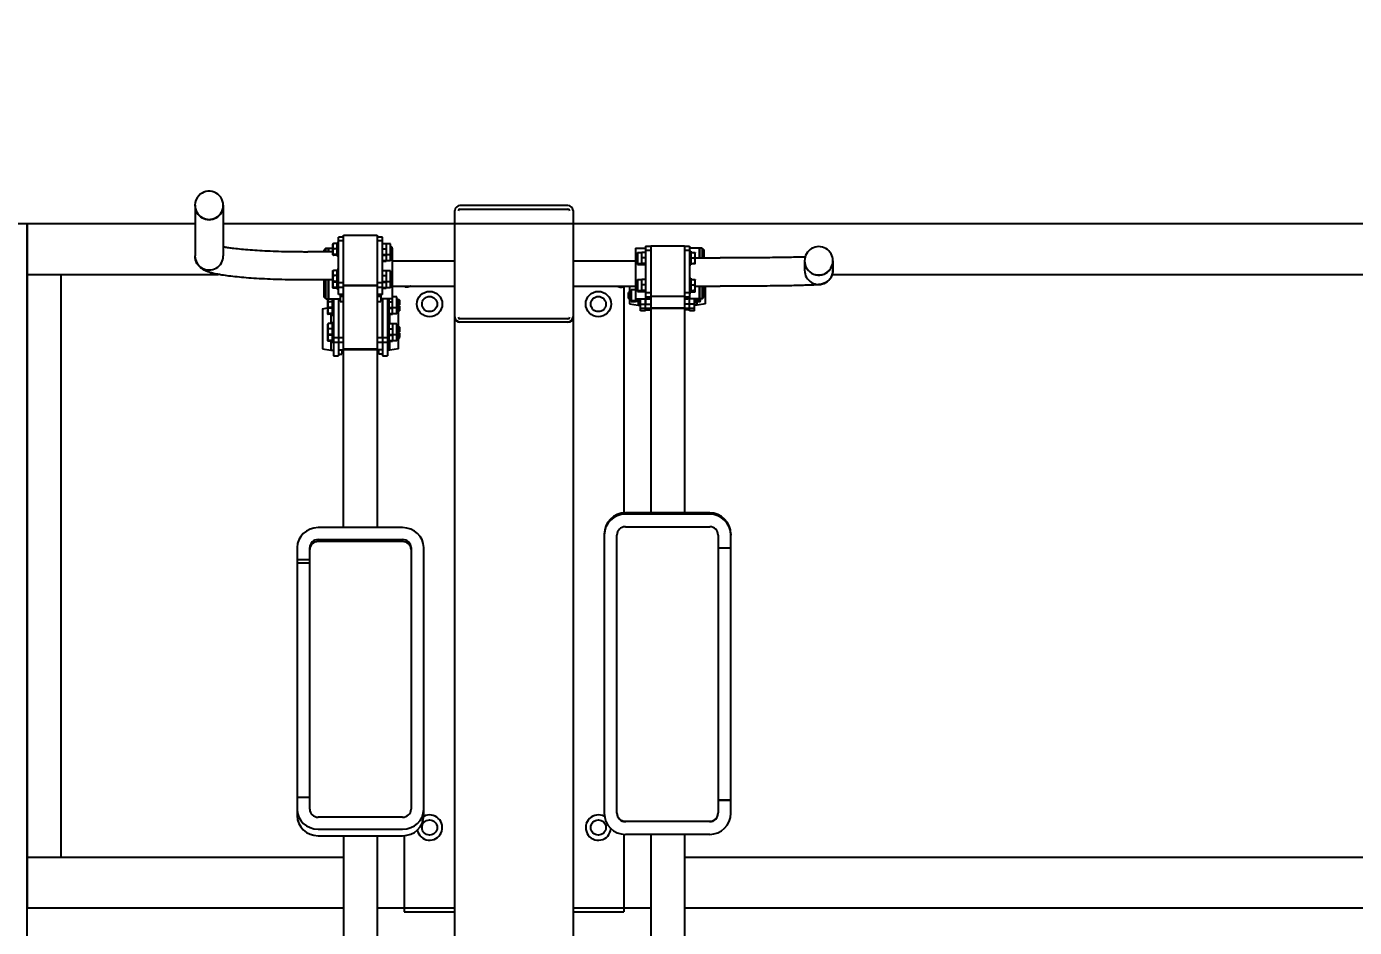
# Model space of a CAD drawing. Header units: millimetres. Extents: x -4989 to 3850, y -3780 to 2461.
# Drawn here: x -2898 to -1324, y 438 to 1505 of the extents above; entities that cross this region are included whole.
import ezdxf

# ---------------------------------------------------------------- set-up
doc = ezdxf.new("R2010")
doc.units = ezdxf.units.MM
doc.layers.add('DIKOM_ОБЪЕКТ', color=7, linetype='Continuous')
doc.layers.add('DIKOM_РАЗМЕР_ОБЪЕКТА', color=7, linetype='Continuous')
doc.styles.add('style1', font='arial.ttf', dxfattribs={"width": 0.8})
doc.dimstyles.new('1-50', dxfattribs={"dimtxt": 300, "dimasz": 200, "dimexe": 100, "dimexo": 0, "dimgap": 100, "dimtad": 1, "dimdec": 0, "dimtxsty": 'style1', "dimcen": 0, "dimclrd": 7, "dimclre": 7, "dimadec": 1, "dimazin": 2, "dimtfac": 1, "dimtdec": 0, "dimtmove": 0, "dimatfit": 3, "dimfxl": 0, "dimlwd": 25, "dimlwe": 18, "dimarcsym": 0})

# ---------------------------------------------------------------- blocks, each defined once
blk = doc.blocks.new('*D0')
at = {"layer": 'Defpoints', "color": 0, "transparency": 16777216}
for p in [(3115.5, 1959.7), (-3896.5, -2039.1), (3081.8, -2039.1)]:
    blk.add_point(p, dxfattribs=at)
at = {"layer": 'DIKOM_РАЗМЕР_ОБЪЕКТА', "color": 7, "lineweight": 18, "transparency": 16777216}
for p, q in [((3115.5, 1959.7), (-3996.5, 1959.7)), ((3081.8, -2039.1), (-3996.5, -2039.1))]:
    blk.add_line(p, q, dxfattribs=at)
at = {"layer": 'DIKOM_РАЗМЕР_ОБЪЕКТА', "color": 7, "lineweight": 25, "transparency": 16777216}
blk.add_line((-3896.5, 1759.7), (-3896.5, -1839.1), dxfattribs=at)
at = {"layer": 'DIKOM_РАЗМЕР_ОБЪЕКТА', "color": 7, "transparency": 16777216}
for points in [[(-3929.8, 1759.7), (-3863.2, 1759.7), (-3896.5, 1959.7)], [(-3929.8, -1839.1), (-3863.2, -1839.1), (-3896.5, -2039.1)]]:
    blk.add_solid(points, dxfattribs=at)
at = {"layer": 'DIKOM_РАЗМЕР_ОБЪЕКТА', "color": 0, "transparency": 16777216, "insert": (-4149.7, -39.7), "char_height": 300, "attachment_point": 5, "rotation": 90, "style": 'style1'}
blk.add_mtext('4000', dxfattribs=at)

msp = doc.modelspace()

# ---------------------------------------------------------------- hatches: boundary and pattern name
at = {"layer": 'DIKOM_ОБЪЕКТ'}
h = msp.add_hatch(color=256, dxfattribs=at)
h.paths.add_polyline_path([(-2543.5, 1242.1), (-2543.5, 1237.9), (-2540.5, 1237.9), (-2540.5, 1242.1)])
h.paths.add_polyline_path([(-2545.5, 1240.1), (-2545.5, 1237.9), (-2543.5, 1237.9), (-2543.5, 1242.1)])
h.paths.add_polyline_path([(-2545.5, 1204.4), (-2545.5, 1184.2), (-2545.5, 1184.1), (-2543.5, 1182.1), (-2543.5, 1182.2), (-2543.5, 1204.4)])
h.paths.add_polyline_path([(-2540.5, 1182.2), (-2540.5, 1204.4), (-2543.5, 1204.4), (-2543.5, 1182.2), (-2543.5, 1182.1), (-2540.5, 1182.1)])
h.paths.add_polyline_path([(-2100.5, 1242.1), (-2100.5, 1230.5), (-2097.5, 1230.5), (-2097.5, 1242.1)])
h.paths.add_polyline_path([(-2095.5, 1230.5), (-2095.5, 1240.1), (-2097.5, 1242.1), (-2097.5, 1230.5)])
h.paths.add_polyline_path([(-2097.5, 1197), (-2097.5, 1182.1), (-2095.5, 1184.1), (-2095.5, 1197)])
h.paths.add_polyline_path([(-2097.5, 1182.1), (-2097.5, 1197), (-2100.5, 1197), (-2100.5, 1182.1)])

# ---------------------------------------------------------------- linework, layer by layer
for p, q in [((-2698.5, 1292.9), (-2698.5, 1233)), ((-2665, 1292.9), (-2665, 1233)), ((-2256.5, 1292.6), (-2384.5, 1292.6)), ((-2390.5, 219.5), (-2390.5, 1286.6)), ((-2384.5, 1288.3), (-2256.5, 1288.3)), ((-2250.5, 1286.6), (-2250.5, 219.5)), ((-2897.5, 1270.9), (-2912.5, 1270.9)), ((-2897.5, -1349.1), (-2897.5, 1270.9)), ((-2698.5, 1270.9), (-2897.5, 1270.9)), ((-2897.5, 1270.9), (-2897.5, 460.9)), ((-1123.3, 1270.9), (-2665, 1270.9)), ((-2535.2, 1247.2), (-2535.4, 1246.8)), ((-2535.4, 1246.8), (-2535.4, 1234.5)), ((-2530.1, 1247.5), (-2534.6, 1247.5)), ((-2528.5, 1248.6), (-2530.1, 1248.6)), ((-2530.1, 1232.6), (-2530.1, 1248.6)), ((-2522.5, 1255.2), (-2528.5, 1255.2)), ((-2528.5, 1187.2), (-2528.5, 1255.2)), ((-2522.5, 1250.7), (-2528.5, 1250.7)), ((-2522.5, 911.1), (-2522.5, 1257.6)), ((-2522.5, 1257.6), (-2482.5, 1257.6)), ((-2482.5, 1257.6), (-2482.5, 911.1)), ((-2476.5, 1255.2), (-2482.5, 1255.2)), ((-2476.5, 1250.7), (-2482.5, 1250.7)), ((-2476.5, 1187.2), (-2476.5, 1255.2)), ((-2476.5, 1247.5), (-2472.1, 1247.5)), ((-2472.1, 1247.5), (-2472.1, 1226.7)), ((-2467, 1247.1), (-2472.1, 1247.1)), ((-2467, 1227.1), (-2467, 1247.1)), ((-2467, 1244.6), (-2466.4, 1244.6)), ((-2465.1, 1243.4), (-2467, 1243.4)), ((-2466.4, 1244.6), (-2465.1, 1243.4)), ((-2466.4, 1244.6), (-2466.4, 1229.6)), ((-2465.1, 1243.4), (-2465.1, 1237.9)), ((-2164.5, 1244.5), (-2158.5, 1244.5)), ((-2164.5, 1244.5), (-2164.5, 1183)), ((-2158.5, 1245), (-2118.5, 1245)), ((-2158.5, 1245), (-2158.5, 928.6)), ((-2118.5, 1245), (-2118.5, 928.6)), ((-2118.5, 1244.5), (-2112.5, 1244.5)), ((-2112.5, 1244.5), (-2112.5, 1183)), ((-2665, 1233), (-2665, 1233)), ((-2535.4, 1237.9), (-2565, 1237.9)), ((-2543.5, 1242.1), (-2545.5, 1240.1)), ((-2545.5, 1237.9), (-2545.5, 1240.1)), ((-2543.5, 1237.9), (-2543.5, 1242.1)), ((-2543.5, 1242.1), (-2535.4, 1242.1)), ((-2540.5, 1242.1), (-2540.5, 1237.9)), ((-2540.5, 1237.9), (-2540.5, 1242.1)), ((-2535.2, 1234.1), (-2535.4, 1234.5)), ((-2530.1, 1241.4), (-2534.6, 1241.4)), ((-2530.1, 1234.6), (-2534.6, 1234.6)), ((-2530.1, 1233.8), (-2534.6, 1233.8)), ((-2528.5, 1232.6), (-2530.1, 1232.6)), ((-2476.5, 1241.4), (-2472.1, 1241.4)), ((-2476.5, 1234.6), (-2472.1, 1234.6)), ((-2476.5, 1233.8), (-2472.1, 1233.8)), ((-2467, 1234.1), (-2472.1, 1234.1)), ((-2465.1, 1237.9), (-2467, 1237.9)), ((-2467, 1236.6), (-2466.4, 1236.6)), ((-2465.1, 1236.3), (-2467, 1236.3)), ((-2465.1, 1230.8), (-2467, 1230.8)), ((-2467, 1229.6), (-2466.4, 1229.6)), ((-2466.4, 1236.6), (-2465.1, 1237.9)), ((-2466.4, 1229.6), (-2465.1, 1230.8)), ((-2465.9, 1237.1), (-2465.1, 1236.3)), ((-2464.5, 1242.1), (-2465.1, 1242.1)), ((-2465.1, 1236.3), (-2465.1, 1230.8)), ((-2464.5, 1163.8), (-2464.5, 1242.1)), ((-2176.5, 1242.1), (-2176.5, 1178.9)), ((-2176.5, 1242.1), (-2164.5, 1242.1)), ((-2174.7, 1234.4), (-2175.9, 1233.2)), ((-2175.9, 1227.7), (-2175.9, 1233.2)), ((-2175.9, 1233.2), (-2174, 1233.2)), ((-2174.7, 1226.4), (-2175.9, 1227.7)), ((-2175.9, 1226.3), (-2175.9, 1227.7)), ((-2175.9, 1227.7), (-2174, 1227.7)), ((-2174, 1234.4), (-2174.7, 1234.4)), ((-2174.7, 1225.1), (-2174.7, 1234.4)), ((-2174, 1236.9), (-2174, 1222.6)), ((-2174, 1236.9), (-2168.9, 1236.9)), ((-2168.9, 1222.5), (-2168.9, 1237)), ((-2164.5, 1237), (-2168.9, 1237)), ((-2164.5, 1230.5), (-2168.9, 1230.5)), ((-2164.5, 1239.6), (-2158.5, 1239.6)), ((-2118.5, 1239.6), (-2112.5, 1239.6)), ((-2097.5, 1242.1), (-2112.5, 1242.1)), ((-2112.5, 1238.4), (-2110.9, 1238.4)), ((-2110.9, 1238.4), (-2110.9, 1222.4)), ((-2110.9, 1237), (-2106.4, 1237)), ((-2110.9, 1230.5), (-2106.4, 1230.5)), ((-2105.8, 1236.9), (-2105.6, 1236.6)), ((-2105.6, 1224.2), (-2105.6, 1236.6)), ((-2105.6, 1230.5), (-2076, 1230.5)), ((-2100.5, 1242.1), (-2100.5, 1230.5)), ((-2100.5, 1230.5), (-2100.5, 1242.1)), ((-2097.5, 1242.1), (-2095.5, 1240.1)), ((-2097.5, 1242.1), (-2097.5, 1230.5)), ((-2095.5, 1240.1), (-2095.5, 1230.5)), ((-2681.8, 1216.4), (-2681.8, 1216.2)), ((-2535.2, 1215.3), (-2535.4, 1215)), ((-2535.4, 1215), (-2535.4, 1214.4)), ((-2535.4, 1214.4), (-2535.4, 1195.5)), ((-2530.1, 1215.7), (-2534.6, 1215.7)), ((-2528.5, 1216.8), (-2530.1, 1216.8)), ((-2530.1, 1193.7), (-2530.1, 1216.8)), ((-2476.5, 1227.5), (-2472.1, 1227.5)), ((-2476.5, 1226.7), (-2472.1, 1226.7)), ((-2476.5, 1215.7), (-2472.1, 1215.7)), ((-2467, 1227.1), (-2472.1, 1227.1)), ((-2472.1, 1215.7), (-2472.1, 1194.9)), ((-2467, 1215.3), (-2472.1, 1215.3)), ((-2467, 1195.2), (-2467, 1215.3)), ((-2467, 1212.8), (-2466.4, 1212.8)), ((-2466.4, 1212.8), (-2465.1, 1211.6)), ((-2466.4, 1212.8), (-2466.4, 1197.7)), ((-2464.5, 1227.1), (-2390.5, 1227.1)), ((-2250.5, 1227.1), (-2176.5, 1227.1)), ((-2174.7, 1225.1), (-2175.9, 1226.3)), ((-2175.9, 1226.3), (-2174, 1226.3)), ((-2174, 1226.4), (-2174.7, 1226.4)), ((-2174, 1225.1), (-2174.7, 1225.1)), ((-2174, 1223.9), (-2168.9, 1223.9)), ((-2174, 1222.6), (-2168.9, 1222.6)), ((-2164.5, 1224), (-2168.9, 1224)), ((-2164.5, 1223.8), (-2168.9, 1223.8)), ((-2164.5, 1222.7), (-2168.9, 1222.7)), ((-2164.5, 1222.5), (-2168.9, 1222.5)), ((-2112.5, 1222.4), (-2110.9, 1222.4)), ((-2110.9, 1224), (-2106.4, 1224)), ((-2110.9, 1223.8), (-2106.4, 1223.8)), ((-2105.8, 1223.9), (-2105.6, 1224.2)), ((-1976, 1227.1), (-1976, 1215.9)), ((-1976, 1215.9), (-1976, 1216)), ((-1942.5, 1227.1), (-1942.5, 1215.9)), ((-2897.5, 1210.9), (-2670.9, 1210.9)), ((-2897.5, 1210.9), (-2857.5, 1210.9)), ((-2897.5, 1110.9), (-2897.5, 1210.9)), ((-2857.5, 1210.9), (-2857.5, 520.9)), ((-2535.4, 1204.4), (-2565, 1204.4)), ((-2545.5, 1184.2), (-2545.5, 1204.4)), ((-2543.5, 1182.2), (-2543.5, 1204.4)), ((-2540.5, 1204.4), (-2540.5, 1182.2)), ((-2540.5, 1182.2), (-2540.5, 1204.4)), ((-2535.2, 1202.3), (-2535.4, 1202.6)), ((-2530.1, 1209.6), (-2534.6, 1209.6)), ((-2530.1, 1202.7), (-2534.6, 1202.7)), ((-2530.1, 1202), (-2534.6, 1202)), ((-2528.5, 1200.8), (-2530.1, 1200.8)), ((-2522.5, 1201), (-2528.5, 1201)), ((-2482.5, 1197.9), (-2522.5, 1197.9)), ((-2482.5, 1197.4), (-2522.5, 1197.4)), ((-2482.5, 1197.4), (-2522.5, 1197.4)), ((-2476.5, 1201), (-2482.5, 1201)), ((-2476.5, 1209.6), (-2472.1, 1209.6)), ((-2476.5, 1202.7), (-2472.1, 1202.7)), ((-2476.5, 1202), (-2472.1, 1202)), ((-2467, 1202.3), (-2472.1, 1202.3)), ((-2465.1, 1211.6), (-2467, 1211.6)), ((-2465.1, 1206.1), (-2467, 1206.1)), ((-2467, 1204.8), (-2466.4, 1204.8)), ((-2465.1, 1204.5), (-2467, 1204.5)), ((-2465.1, 1199), (-2467, 1199)), ((-2467, 1197.7), (-2466.4, 1197.7)), ((-2466.4, 1204.8), (-2465.1, 1206.1)), ((-2466.4, 1197.7), (-2465.1, 1199)), ((-2465.9, 1205.3), (-2465.1, 1204.5)), ((-2465.1, 1211.6), (-2465.1, 1206.1)), ((-2465.1, 1204.5), (-2465.1, 1199)), ((-2464.5, 1197.1), (-2390.5, 1197.1)), ((-2250.5, 1197.1), (-2176.5, 1197.1)), ((-2190.5, 1197.1), (-2190.5, 928.5)), ((-2183.5, 1197.1), (-2183.5, 1190.7)), ((-2174.7, 1202.4), (-2175.9, 1201.2)), ((-2175.9, 1195.7), (-2175.9, 1201.2)), ((-2175.9, 1201.2), (-2174, 1201.2)), ((-2174, 1202.4), (-2174.7, 1202.4)), ((-2174.7, 1193.1), (-2174.7, 1202.4)), ((-2174, 1204.9), (-2174, 1190.6)), ((-2174, 1204.9), (-2168.9, 1204.9)), ((-2168.9, 1190.5), (-2168.9, 1205)), ((-2164.5, 1205), (-2168.9, 1205)), ((-2164.5, 1198.6), (-2168.9, 1198.6)), ((-2112.5, 1206.4), (-2110.9, 1206.4)), ((-2110.9, 1206.4), (-2110.9, 1189.1)), ((-2110.9, 1205), (-2106.4, 1205)), ((-2110.9, 1198.6), (-2106.4, 1198.6)), ((-2105.8, 1204.9), (-2105.6, 1204.6)), ((-2105.6, 1190.9), (-2105.6, 1204.6)), ((-2105.6, 1197), (-2076, 1197)), ((-2100.5, 1197), (-2100.5, 1182.1)), ((-2100.5, 1182.1), (-2100.5, 1197)), ((-2097.5, 1197), (-2097.5, 1182.1)), ((-2095.5, 1197), (-2095.5, 1184.1)), ((-2093.5, 1176.2), (-2093.5, 1197)), ((-1943.3, 1210.9), (-1123.3, 1210.9)), ((-2545.5, 1184.1), (-2545.5, 1184.2)), ((-2543.5, 1182.1), (-2545.5, 1184.1)), ((-2543.5, 1182.1), (-2543.5, 1182.2)), ((-2543.5, 1182.1), (-2526.5, 1182.1)), ((-2541.4, 1182.1), (-2541.4, 1164.5)), ((-2540.5, 1182.2), (-2540.5, 1182.1)), ((-2540.5, 1182.1), (-2540.5, 1182.2)), ((-2536.1, 1182.1), (-2536.1, 1162.7)), ((-2535.2, 1195.2), (-2535.4, 1195.5)), ((-2530.1, 1195.6), (-2534.6, 1195.6)), ((-2530.1, 1194.9), (-2534.6, 1194.9)), ((-2534.5, 1182.1), (-2534.5, 1114.7)), ((-2528.5, 1193.7), (-2530.1, 1193.7)), ((-2522.5, 1195.5), (-2528.5, 1195.5)), ((-2522.5, 1187.2), (-2528.5, 1187.2)), ((-2528.5, 1182.1), (-2528.5, 1136.1)), ((-2528.5, 1182.1), (-2528.5, 1114.7)), ((-2526.5, 1187.2), (-2526.5, 1179.1)), ((-2526.5, 1185.3), (-2522.5, 1185.3)), ((-2476.5, 1195.5), (-2482.5, 1195.5)), ((-2476.5, 1187.2), (-2482.5, 1187.2)), ((-2482.5, 1185.3), (-2478.5, 1185.3)), ((-2478.5, 1187.2), (-2478.5, 1179.1)), ((-2464.5, 1182.1), (-2478.5, 1182.1)), ((-2476.5, 1195.6), (-2472.1, 1195.6)), ((-2476.5, 1194.9), (-2472.1, 1194.9)), ((-2476.5, 1136.1), (-2476.5, 1182.1)), ((-2476.5, 1182.1), (-2476.5, 1114.7)), ((-2467, 1195.2), (-2472.1, 1195.2)), ((-2470.5, 1182.1), (-2470.5, 1114.7)), ((-2468.9, 1182.1), (-2468.9, 1162.7)), ((-2459.4, 1184.3), (-2464.5, 1184.3)), ((-2459.4, 1164.2), (-2459.4, 1184.3)), ((-2459.4, 1181.8), (-2457.3, 1181.8)), ((-2456.1, 1180.5), (-2459.4, 1180.5)), ((-2457.3, 1181.8), (-2456.1, 1180.5)), ((-2457.3, 1181.8), (-2457.3, 1166.7)), ((-2456.1, 1180.5), (-2456.1, 1175)), ((-2183.6, 1190.7), (-2184.9, 1189.5)), ((-2184.9, 1188.2), (-2184.9, 1189.5)), ((-2184.9, 1189.5), (-2181.6, 1189.5)), ((-2184.9, 1184), (-2184.9, 1188.2)), ((-2183.6, 1182.7), (-2184.9, 1184)), ((-2184.9, 1182.7), (-2184.9, 1184)), ((-2184.9, 1184), (-2181.6, 1184)), ((-2183.6, 1181.4), (-2184.9, 1182.7)), ((-2184.9, 1182.7), (-2181.6, 1182.7)), ((-2181.6, 1190.7), (-2183.6, 1190.7)), ((-2183.6, 1181.4), (-2183.6, 1190.7)), ((-2181.6, 1182.7), (-2183.6, 1182.7)), ((-2181.6, 1181.4), (-2183.6, 1181.4)), ((-2183.5, 1181.4), (-2183.5, 1176.2)), ((-2181.6, 1193.2), (-2181.6, 1178.9)), ((-2181.6, 1193.2), (-2176.5, 1193.2)), ((-2176.5, 1182.1), (-2162.5, 1182.1)), ((-2174.7, 1194.4), (-2175.9, 1195.7)), ((-2175.9, 1194.3), (-2175.9, 1195.7)), ((-2175.9, 1195.7), (-2174, 1195.7)), ((-2174.7, 1193.1), (-2175.9, 1194.3)), ((-2175.9, 1194.3), (-2174, 1194.3)), ((-2174, 1194.4), (-2174.7, 1194.4)), ((-2174, 1193.1), (-2174.7, 1193.1)), ((-2174, 1191.9), (-2168.9, 1191.9)), ((-2174, 1190.6), (-2168.9, 1190.6)), ((-2172.1, 1177.4), (-2172.1, 1182.1)), ((-2170.5, 1167.9), (-2170.5, 1182.1)), ((-2164.5, 1192), (-2168.9, 1192)), ((-2164.5, 1191.8), (-2168.9, 1191.8)), ((-2164.5, 1190.7), (-2168.9, 1190.7)), ((-2164.5, 1190.5), (-2168.9, 1190.5)), ((-2164.5, 1189.6), (-2158.5, 1189.6)), ((-2164.5, 1184.5), (-2158.5, 1184.5)), ((-2164.5, 1183), (-2158.5, 1183)), ((-2164.5, 1182.1), (-2164.5, 1175.9)), ((-2164.5, 1167.9), (-2164.5, 1182.1)), ((-2162.5, 1181.5), (-2162.5, 1183)), ((-2158.5, 1182.6), (-2162.5, 1182.6)), ((-2162.5, 1182.1), (-2162.5, 1182.1)), ((-2158.5, 1181.5), (-2162.5, 1181.5)), ((-2162.5, 1181.5), (-2162.5, 1181.5)), ((-2158.5, 1181.5), (-2162.5, 1181.5)), ((-2118.5, 1185), (-2158.5, 1185)), ((-2118.5, 1184.9), (-2158.5, 1184.9)), ((-2118.5, 1184.9), (-2158.5, 1184.9)), ((-2118.5, 1189.6), (-2112.5, 1189.6)), ((-2118.5, 1184.5), (-2112.5, 1184.5)), ((-2118.5, 1183), (-2112.5, 1183)), ((-2114.5, 1182.6), (-2118.5, 1182.6)), ((-2114.5, 1181.5), (-2118.5, 1181.5)), ((-2114.5, 1181.5), (-2118.5, 1181.5)), ((-2114.5, 1181.5), (-2114.5, 1183)), ((-2097.5, 1182.1), (-2114.5, 1182.1)), ((-2114.5, 1181.5), (-2114.5, 1181.5)), ((-2112.5, 1190.4), (-2110.9, 1190.4)), ((-2112.5, 1189.1), (-2110.9, 1189.1)), ((-2112.5, 1175.9), (-2112.5, 1182.1)), ((-2112.5, 1167.9), (-2112.5, 1182.1)), ((-2110.9, 1192), (-2106.4, 1192)), ((-2110.9, 1191.8), (-2106.4, 1191.8)), ((-2110.9, 1190.7), (-2106.4, 1190.7)), ((-2110.9, 1190.5), (-2106.4, 1190.5)), ((-2106.5, 1167.9), (-2106.5, 1182.1)), ((-2105.8, 1191.9), (-2105.6, 1192.2)), ((-2105.8, 1190.6), (-2105.6, 1190.9)), ((-2104.9, 1177.4), (-2104.9, 1182.1)), ((-2099.8, 1180.2), (-2099.6, 1180.6)), ((-2099.6, 1180.6), (-2099.6, 1182.1)), ((-2099.6, 1179.2), (-2099.6, 1180.6)), ((-2097.5, 1182.1), (-2095.5, 1184.1)), ((-2547.5, 1170.4), (-2541.4, 1171.5)), ((-2547.5, 1170.4), (-2547.5, 1122.9)), ((-2541.2, 1171.2), (-2541.4, 1171.6)), ((-2536.1, 1178.5), (-2540.6, 1178.5)), ((-2536.1, 1171.7), (-2540.6, 1171.7)), ((-2536.1, 1170.9), (-2540.6, 1170.9)), ((-2536.1, 1169.8), (-2534.5, 1169.8)), ((-2526.5, 1179.2), (-2526.5, 1179.1)), ((-2526.5, 1179.1), (-2522.5, 1179.1)), ((-2482.5, 1179.1), (-2478.5, 1179.1)), ((-2478.5, 1179.2), (-2478.5, 1179.1)), ((-2470.5, 1169.8), (-2468.9, 1169.8)), ((-2468.9, 1178.5), (-2464.5, 1178.5)), ((-2468.9, 1171.7), (-2464.5, 1171.7)), ((-2468.9, 1170.9), (-2464.5, 1170.9)), ((-2459.4, 1171.3), (-2464.5, 1171.3)), ((-2456.1, 1175), (-2459.4, 1175)), ((-2459.4, 1173.8), (-2457.3, 1173.8)), ((-2456.1, 1173.4), (-2459.4, 1173.4)), ((-2456.1, 1167.9), (-2459.4, 1167.9)), ((-2459.4, 1166.7), (-2457.3, 1166.7)), ((-2457.5, 1149.9), (-2457.5, 1166.7)), ((-2457.3, 1176.1), (-2457.3, 1173.8)), ((-2457.3, 1173.8), (-2456.1, 1175)), ((-2457.3, 1166.7), (-2456.1, 1167.9)), ((-2456.9, 1174.2), (-2456.1, 1173.4)), ((-2456.1, 1173.4), (-2456.1, 1167.9)), ((-2183.5, 1176.2), (-2173.5, 1174.4)), ((-2181.6, 1180.2), (-2176.5, 1180.2)), ((-2181.6, 1178.9), (-2176.5, 1178.9)), ((-2172.1, 1180.3), (-2176.5, 1180.3)), ((-2172.1, 1180.2), (-2176.5, 1180.2)), ((-2172.1, 1179), (-2176.5, 1179)), ((-2172.1, 1178.9), (-2176.5, 1178.9)), ((-2173.5, 1178.9), (-2173.5, 1174.4)), ((-2173.5, 1174.4), (-2170.5, 1174.4)), ((-2170.5, 1178.7), (-2172.1, 1178.7)), ((-2170.5, 1177.4), (-2172.1, 1177.4)), ((-2170.5, 1175.9), (-2158.5, 1175.9)), ((-2170.5, 1170.9), (-2106.5, 1170.9)), ((-2170.5, 1167.9), (-2170.5, 1167.9)), ((-2164.5, 1167.9), (-2170.5, 1167.9)), ((-2164.5, 1169.2), (-2158.5, 1169.2)), ((-2164.5, 1167.9), (-2164.5, 1167.9)), ((-2158.5, 1171), (-2118.5, 1171)), ((-2118.5, 1171), (-2158.5, 1171)), ((-2106.5, 1175.9), (-2118.5, 1175.9)), ((-2112.5, 1169.2), (-2118.5, 1169.2)), ((-2112.5, 1167.9), (-2112.5, 1167.9)), ((-2106.5, 1167.9), (-2112.5, 1167.9)), ((-2104.9, 1178.7), (-2106.5, 1178.7)), ((-2104.9, 1177.4), (-2106.5, 1177.4)), ((-2103.5, 1174.4), (-2106.5, 1174.4)), ((-2106.5, 1167.9), (-2106.5, 1167.9)), ((-2104.9, 1180.3), (-2100.4, 1180.3)), ((-2104.9, 1180.2), (-2100.4, 1180.2)), ((-2104.9, 1179), (-2100.4, 1179)), ((-2104.9, 1178.9), (-2100.4, 1178.9)), ((-2103.5, 1174.4), (-2103.5, 1178.9)), ((-2093.5, 1176.2), (-2103.5, 1174.4)), ((-2103.5, 1174.4), (-2103.5, 1174.4)), ((-2099.8, 1178.9), (-2099.6, 1179.2)), ((-2093.5, 1176.2), (-2093.5, 1176.2)), ((-2541.2, 1164.1), (-2541.4, 1164.5)), ((-2541.2, 1152.5), (-2541.4, 1152.1)), ((-2541.4, 1152.1), (-2541.4, 1132.7)), ((-2536.1, 1164.6), (-2540.6, 1164.6)), ((-2536.1, 1163.8), (-2540.6, 1163.8)), ((-2536.1, 1152.8), (-2540.6, 1152.8)), ((-2537.5, 1163.8), (-2537.5, 1152.8)), ((-2536.1, 1162.7), (-2534.5, 1162.7)), ((-2536.1, 1153.9), (-2534.5, 1153.9)), ((-2536.1, 1153.9), (-2536.1, 1130.8)), ((-2470.5, 1162.7), (-2468.9, 1162.7)), ((-2470.5, 1153.9), (-2468.9, 1153.9)), ((-2468.9, 1164.6), (-2464.5, 1164.6)), ((-2468.9, 1163.8), (-2464.5, 1163.8)), ((-2468.9, 1153.9), (-2468.9, 1130.8)), ((-2468.9, 1152.8), (-2464.5, 1152.8)), ((-2467.5, 1152.8), (-2467.5, 1163.8)), ((-2459.4, 1164.2), (-2464.5, 1164.2)), ((-2464.5, 1152.8), (-2464.5, 1132)), ((-2459.4, 1152.4), (-2464.5, 1152.4)), ((-2459.4, 1139.4), (-2459.4, 1152.4)), ((-2459.4, 1149.9), (-2457.3, 1149.9)), ((-2457.3, 1149.9), (-2456.1, 1148.7)), ((-2457.3, 1149.9), (-2457.3, 1134.8)), ((-2256.5, 1158.3), (-2384.5, 1158.3)), ((-2384.5, 1154.8), (-2256.5, 1154.8)), ((-2256.5, 1154.4), (-2384.5, 1154.4)), ((-2541.2, 1139.4), (-2541.4, 1139.8)), ((-2536.1, 1146.7), (-2540.6, 1146.7)), ((-2536.1, 1139.9), (-2540.6, 1139.9)), ((-2536.1, 1139.1), (-2540.6, 1139.1)), ((-2536.1, 1137.9), (-2534.5, 1137.9)), ((-2534.5, 1136.1), (-2522.5, 1136.1)), ((-2482.5, 1136.1), (-2470.5, 1136.1)), ((-2470.5, 1137.9), (-2468.9, 1137.9)), ((-2468.9, 1146.7), (-2464.5, 1146.7)), ((-2468.9, 1139.9), (-2464.5, 1139.9)), ((-2468.9, 1139.1), (-2464.5, 1139.1)), ((-2459.4, 1139.4), (-2464.5, 1139.4)), ((-2456.1, 1148.7), (-2459.4, 1148.7)), ((-2456.1, 1143.2), (-2459.4, 1143.2)), ((-2459.4, 1141.9), (-2457.3, 1141.9)), ((-2456.1, 1141.6), (-2459.4, 1141.6)), ((-2459.4, 1132.3), (-2459.4, 1139.4)), ((-2456.1, 1136.1), (-2459.4, 1136.1)), ((-2459.4, 1134.8), (-2457.3, 1134.8)), ((-2457.5, 1123), (-2457.5, 1134.8)), ((-2457.3, 1141.9), (-2456.1, 1143.2)), ((-2457.3, 1134.8), (-2456.1, 1136.1)), ((-2456.9, 1142.4), (-2456.1, 1141.6)), ((-2456.1, 1148.7), (-2456.1, 1143.2)), ((-2456.1, 1141.6), (-2456.1, 1136.1)), ((-2547.5, 1122.9), (-2537.5, 1121.2)), ((-2541.2, 1132.3), (-2541.4, 1132.7)), ((-2536.1, 1132.8), (-2540.6, 1132.8)), ((-2536.1, 1132), (-2540.6, 1132)), ((-2537.5, 1132), (-2537.5, 1121.2)), ((-2537.5, 1121.2), (-2534.5, 1121.2)), ((-2536.1, 1130.8), (-2534.5, 1130.8)), ((-2534.5, 1130.6), (-2522.5, 1130.6)), ((-2528.5, 1121.5), (-2522.5, 1121.5)), ((-2524.5, 1121.5), (-2524.5, 1116.7)), ((-2482.5, 1122.4), (-2522.5, 1122.4)), ((-2522.5, 1122.4), (-2482.5, 1122.4)), ((-2522.5, 1121.9), (-2482.5, 1121.9)), ((-2482.5, 1130.6), (-2470.5, 1130.6)), ((-2476.5, 1121.5), (-2482.5, 1121.5)), ((-2480.5, 1116.8), (-2480.5, 1121.5)), ((-2470.5, 1130.8), (-2468.9, 1130.8)), ((-2467.5, 1121.2), (-2470.5, 1121.2)), ((-2468.9, 1132.8), (-2464.5, 1132.8)), ((-2468.9, 1132), (-2464.5, 1132)), ((-2467.5, 1121.3), (-2467.5, 1132)), ((-2457.5, 1122.9), (-2467.5, 1121.2)), ((-2467.5, 1121.2), (-2467.5, 1121.3)), ((-2459.4, 1132.3), (-2464.5, 1132.3)), ((-2457.5, 1122.9), (-2457.5, 1123)), ((-2534.5, 1114.8), (-2534.5, 1114.7)), ((-2534.5, 1114.7), (-2528.5, 1114.7)), ((-2528.5, 1116.7), (-2524.5, 1116.7)), ((-2528.5, 1114.8), (-2528.5, 1114.7)), ((-2480.5, 1116.7), (-2480.5, 1116.8)), ((-2476.5, 1116.7), (-2480.5, 1116.7)), ((-2476.5, 1114.8), (-2476.5, 1114.7)), ((-2476.5, 1114.7), (-2470.5, 1114.7)), ((-2470.5, 1114.8), (-2470.5, 1114.7)), ((-2088.5, 928.6), (-2188.5, 928.6)), ((-2188.5, 928.6), (-2188.5, 927.2)), ((-2088.5, 928.6), (-2088.5, 927.2)), ((-2088.5, 927.2), (-2188.5, 927.2)), ((-2452.5, 911.1), (-2552.5, 911.1)), ((-2213.5, 903.6), (-2213.5, 902.2)), ((-2213.5, 902.2), (-2213.5, 572.8)), ((-2198.5, 572.8), (-2198.5, 902.2)), ((-2188.5, 912.2), (-2088.5, 912.2)), ((-2078.5, 902.2), (-2078.5, 573.3)), ((-2063.5, 903.6), (-2063.5, 902.2)), ((-2063.5, 572.8), (-2063.5, 902.2)), ((-2577.5, 887.6), (-2577.5, 569.7)), ((-2562.5, 577.5), (-2562.5, 887.6)), ((-2552.5, 897), (-2452.5, 897)), ((-2552.5, 894.6), (-2552.5, 897)), ((-2452.5, 894.6), (-2552.5, 894.6)), ((-2452.5, 894.6), (-2452.5, 897)), ((-2442.5, 887.6), (-2442.5, 577.5)), ((-2427.5, 577.5), (-2427.5, 887.6)), ((-2078.5, 887.3), (-2063.5, 887.3)), ((-2577.5, 873.5), (-2562.5, 873.5)), ((-2577.5, 869.4), (-2562.5, 869.4)), ((-2562.5, 591.6), (-2577.5, 591.6)), ((-2063.5, 588.5), (-2078.5, 588.5)), ((-2063.5, 587.8), (-2078.5, 587.8)), ((-2452.5, 568.1), (-2552.5, 568.1)), ((-2427.5, 569.7), (-2427.5, 577.5)), ((-2552.5, 554), (-2452.5, 554)), ((-2188.5, 563.3), (-2088.5, 563.3)), ((-2188.5, 563.3), (-2188.5, 562.9)), ((-2088.5, 562.9), (-2188.5, 562.9)), ((-2088.5, 563.3), (-2088.5, 562.9)), ((-2552.5, 546.2), (-2452.5, 546.2)), ((-2522.5, 546.2), (-2522.5, 239.1)), ((-2482.5, 546.2), (-2482.5, 239.1)), ((-2450.5, 546.2), (-2450.5, 455.9)), ((-2190.5, 548), (-2190.5, 455.9)), ((-2188.5, 547.9), (-2088.5, 547.9)), ((-2158.5, 547.9), (-2158.5, 244.9)), ((-2118.5, 547.9), (-2118.5, 244.9)), ((-2897.5, 520.9), (-2522.5, 520.9)), ((-2118.5, 520.9), (-1063.3, 520.9)), ((-2897.5, 460.9), (-2522.5, 460.9)), ((-2482.5, 460.9), (-2390.5, 460.9)), ((-2250.5, 460.9), (-2158.5, 460.9)), ((-2118.5, 460.9), (77.5, 460.9)), ((-2450.5, 455.9), (-2390.5, 455.9)), ((-2250.5, 455.9), (-2190.5, 455.9))]:
    msp.add_line(p, q, dxfattribs=at)
for centre, radius in [((-2420.5, 1175.9), 15), ((-2420.5, 1175.9), 9), ((-2220.5, 1175.9), 15), ((-2220.5, 1175.9), 9), ((-2420.5, 555.9), 9), ((-2220.5, 555.9), 9)]:
    msp.add_circle(centre, radius, dxfattribs=at)
for centre, radius, start, end in [((-2384.5, 1286.6), 6, 90, 180), ((-2256.5, 1286.6), 6, 0, 90), ((-2384.5, 1286.3), 2, 90, 180), ((-2256.5, 1286.3), 2, 0, 90), ((-2384.5, 1160.8), 6, 180, 270), ((-2384.5, 1160.4), 6, 180, 270), ((-2384.5, 1160.3), 2, 180, 270), ((-2256.5, 1160.8), 6, 270, 0), ((-2256.5, 1160.4), 6, 270, 0), ((-2256.5, 1160.3), 2, 270, 0), ((-2420.5, 555.9), 15, 192.3219, 117.8381), ((-2220.5, 555.9), 15, 60.9181, 354.8882)]:
    msp.add_arc(centre, radius, start, end, dxfattribs=at)
for centre, major_axis, ratio, start_param, end_param in [((-2681.8, 1292.9), (-16.8, 0), 0.994846, -3.141593, -0.742443), ((-2681.8, 1292.9), (-16.8, 0), 0.994846, -0.742443, 0), ((-2681.8, 1292.9), (-16.8, 0), 0.994846, 0, 3.141593), ((-2681.8, 1292.5), (-16.8, 0), 0.994846, 0, 3.141593), ((-1959.3, 1227.1), (16.8, 0), 0.999823, 0, 3.141593), ((-2681.8, 1233), (16.8, 0), 0.994846, -3.141593, 0), ((-1959.3, 1227.1), (16.8, 0), 0.999823, -3.141593, -0.742443), ((-1959.3, 1227), (-16.8, 0), 0.999823, 0, 3.141593), ((-1959.3, 1227), (16.8, 0), 0.999823, -3.141593, -0.742443), ((-1959.3, 1215.9), (-16.8, 0), 0.999823, 0, 3.141593), ((-1959.3, 1227.1), (16.8, 0), 0.999823, -0.742443, 0), ((-1959.3, 1227), (16.8, 0), 0.999823, -0.742443, 0), ((-2188.5, 903.6), (-25, 0), 0.998147, -1.570796, 0), ((-2088.5, 903.6), (25, 0), 0.998147, 0, 1.570796), ((-2188.5, 902.2), (-25, 0), 0.998147, -1.570796, 0), ((-2088.5, 902.2), (25, 0), 0.998147, 0, 1.570796), ((-2552.5, 887.6), (-25, 0), 0.93962, -1.570796, 0), ((-2452.5, 887.6), (25, 0), 0.93962, 0, 1.570796), ((-2188.5, 902.2), (-10, 0), 0.998147, -1.570796, 0), ((-2088.5, 902.2), (-10, 0), 0.998147, 3.141593, 4.712389), ((-2552.5, 887.6), (-10, 0), 0.93962, -1.570796, 0), ((-2552.5, 885.2), (-10, 0), 0.93962, -1.570796, 0), ((-2452.5, 887.6), (-10, 0), 0.93962, 3.141593, 4.712389), ((-2452.5, 885.2), (10, 0), 0.93962, 0, 1.570796), ((-2552.5, 577.5), (-25, 0), 0.93962, 0, 1.570796), ((-2552.5, 569.7), (-25, 0), 0.93962, 0, 1.570796), ((-2552.5, 577.5), (10, 0), 0.93962, -3.141593, -1.570796), ((-2452.5, 577.5), (25, 0), 0.93962, -1.570796, 0), ((-2452.5, 577.5), (10, 0), 0.93962, -1.570796, 0), ((-2452.5, 569.7), (25, 0), 0.93962, -1.570796, 0), ((-2188.5, 572.8), (-25, 0), 0.998147, 0, 1.570796), ((-2188.5, 573.3), (-10, 0), 0.998147, 0, 1.570796), ((-2188.5, 572.8), (10, 0), 0.998147, 3.141593, 4.712389), ((-2088.5, 573.3), (10, 0), 0.998147, -1.570796, 0), ((-2088.5, 572.8), (10, 0), 0.998147, -1.570796, 0), ((-2088.5, 572.8), (25, 0), 0.998147, -1.570796, 0)]:
    msp.add_ellipse(centre, major_axis=major_axis, ratio=ratio, start_param=start_param, end_param=end_param, dxfattribs=at)
for points, knots in [([(-2665, 1243.9), (-2664.7, 1243.9), (-2663.3, 1243.6), (-2660, 1243), (-2654, 1242.2), (-2646, 1241.3), (-2636.1, 1240.4), (-2624.9, 1239.6), (-2612.6, 1238.9), (-2599.5, 1238.4), (-2585.7, 1238.1), (-2574.1, 1238), (-2567.1, 1237.9), (-2565, 1237.9)], [0, 0, 0, 0, 0.213978, 1.163366, 2.350373, 3.826503, 5.345363, 6.894613, 8.466395, 10.05562, 11.658922, 13.274156, 14, 14, 14, 14]), ([(-2534.6, 1247.5), (-2534.7, 1247.2), (-2534.9, 1246.8), (-2535, 1246.2), (-2535.1, 1245.7), (-2535.2, 1245.3), (-2535.2, 1244.9), (-2535.2, 1244.6), (-2535.2, 1244.2), (-2535.2, 1243.8), (-2535.1, 1243.4), (-2535, 1242.8), (-2534.9, 1242.1), (-2534.7, 1241.6), (-2534.6, 1241.4)], [0, 0, 0, 0, 2.031939, 3.311633, 4.396645, 5.423589, 6.350589, 7.262712, 8.121744, 8.934797, 10.13118, 11.301719, 13.183651, 15, 15, 15, 15]), ([(-2535.2, 1247.2), (-2535.2, 1247.2), (-2535.1, 1247.2), (-2535, 1247.3), (-2534.9, 1247.4), (-2534.7, 1247.5), (-2534.6, 1247.5)], [0, 0, 0, 0, 1.498743, 2.82133, 4.947716, 7, 7, 7, 7]), ([(-2565, 1204.4), (-2568.7, 1204.4), (-2576.5, 1204.5), (-2589.1, 1204.7), (-2602.6, 1205), (-2616.2, 1205.6), (-2629, 1206.3), (-2640.7, 1207.2), (-2651.3, 1208.2), (-2660.6, 1209.3), (-2667.8, 1210.4), (-2672.8, 1211.3), (-2676.3, 1212.1), (-2678.8, 1212.7), (-2680.9, 1213.3), (-2682.6, 1213.9), (-2684.3, 1214.5), (-2686, 1215.2), (-2687.8, 1216.1), (-2689.6, 1217.2), (-2691.4, 1218.5), (-2693.3, 1220.2), (-2694.9, 1222.1), (-2696.2, 1224), (-2697.2, 1226.1), (-2697.9, 1228.2), (-2698.4, 1230.5), (-2698.5, 1232.1), (-2698.5, 1233)], [0, 0, 0, 0, 1.636122, 3.450539, 5.625214, 7.78549, 9.92937, 12.05326, 14.151213, 16.213411, 18.222976, 19.573493, 20.504736, 21.435672, 22.05597, 22.675795, 23.294804, 23.912387, 24.527518, 25.138675, 25.749832, 26.350167, 26.860153, 27.316107, 27.739346, 28.142228, 28.533202, 29, 29, 29, 29]), ([(-2534.6, 1241.4), (-2534.7, 1241.1), (-2534.8, 1240.7), (-2535, 1240), (-2535.1, 1239.5), (-2535.2, 1239), (-2535.2, 1238.5), (-2535.2, 1238.1), (-2535.2, 1237.7), (-2535.2, 1237.3), (-2535.1, 1236.8), (-2535, 1236.1), (-2534.9, 1235.4), (-2534.7, 1234.8), (-2534.6, 1234.6)], [0, 0, 0, 0, 1.792921, 2.94681, 4.396645, 5.423589, 6.350589, 7.262712, 8.121744, 8.934797, 10.13118, 11.301719, 13.183651, 15, 15, 15, 15]), ([(-2534.6, 1234.6), (-2534.8, 1234.5), (-2535, 1234.4), (-2535.1, 1234.3), (-2535.2, 1234.3), (-2535.2, 1234.2), (-2535.2, 1234.2), (-2535.2, 1234.2), (-2535.2, 1234.1), (-2535.2, 1234.1)], [0, 0, 0, 0, 3.761196, 4.9935, 6.159855, 7.212698, 8.248644, 9.224291, 10, 10, 10, 10]), ([(-2535.2, 1234.1), (-2535.2, 1234.1), (-2535.1, 1234.1), (-2535, 1234), (-2534.9, 1233.9), (-2534.7, 1233.8), (-2534.6, 1233.8)], [0, 0, 0, 0, 1.498743, 2.82133, 4.947716, 7, 7, 7, 7]), ([(-2106.4, 1230.5), (-2106.3, 1230.8), (-2106.1, 1231.3), (-2106, 1231.9), (-2105.9, 1232.4), (-2105.8, 1232.8), (-2105.8, 1233.3), (-2105.8, 1233.7), (-2105.8, 1234), (-2105.8, 1234.4), (-2105.9, 1234.9), (-2106, 1235.5), (-2106.1, 1236.2), (-2106.3, 1236.7), (-2106.4, 1237)], [0, 0, 0, 0, 2.031939, 3.311633, 4.396645, 5.423589, 6.350589, 7.262712, 8.121744, 8.934797, 10.13118, 11.301719, 13.183651, 15, 15, 15, 15]), ([(-2106.4, 1237), (-2106.2, 1237), (-2106, 1237), (-2105.9, 1236.9), (-2105.8, 1236.9), (-2105.8, 1236.9), (-2105.8, 1236.9), (-2105.8, 1236.9)], [0, 0, 0, 0, 3.650103, 4.846009, 5.977914, 6.99966, 8, 8, 8, 8]), ([(-2106.4, 1224), (-2106.3, 1224.3), (-2106.1, 1224.7), (-2106, 1225.4), (-2105.9, 1225.9), (-2105.8, 1226.3), (-2105.8, 1226.8), (-2105.8, 1227.2), (-2105.8, 1227.5), (-2105.8, 1228), (-2105.9, 1228.4), (-2106, 1229.1), (-2106.1, 1229.8), (-2106.3, 1230.3), (-2106.4, 1230.5)], [0, 0, 0, 0, 2.031939, 3.311633, 4.396645, 5.423589, 6.350589, 7.262712, 8.121744, 8.934797, 10.13118, 11.301719, 13.183651, 15, 15, 15, 15]), ([(-1975.4, 1231.6), (-1976.4, 1231.6), (-1979.9, 1231.5), (-1986.8, 1231.3), (-1996.6, 1231.1), (-2007.8, 1230.9), (-2020.1, 1230.8), (-2033.2, 1230.6), (-2047.1, 1230.6), (-2061.5, 1230.5), (-2071.2, 1230.5), (-2076, 1230.5)], [0, 0, 0, 0, 0.610603, 2.01068, 3.423952, 4.845399, 6.272297, 7.70306, 9.136723, 10.572689, 12, 12, 12, 12]), ([(-2534.6, 1215.7), (-2534.7, 1215.4), (-2534.9, 1215), (-2535, 1214.4), (-2535.1, 1213.9), (-2535.2, 1213.5), (-2535.2, 1213.1), (-2535.2, 1212.7), (-2535.2, 1212.4), (-2535.2, 1212), (-2535.1, 1211.5), (-2535, 1211), (-2534.9, 1210.3), (-2534.7, 1209.8), (-2534.6, 1209.6)], [0, 0, 0, 0, 2.031939, 3.311633, 4.396645, 5.423589, 6.350589, 7.262712, 8.121744, 8.934797, 10.13118, 11.301719, 13.183651, 15, 15, 15, 15]), ([(-2535.2, 1215.3), (-2535.2, 1215.4), (-2535.1, 1215.4), (-2535, 1215.5), (-2534.9, 1215.6), (-2534.7, 1215.6), (-2534.6, 1215.7)], [0, 0, 0, 0, 1.498743, 2.82133, 4.947716, 7, 7, 7, 7]), ([(-2105.8, 1223.9), (-2105.8, 1223.9), (-2105.8, 1223.9), (-2105.8, 1223.9), (-2105.9, 1223.9), (-2106.1, 1224), (-2106.2, 1224), (-2106.4, 1224)], [0, 0, 0, 0, 1.317537, 2.558866, 3.779198, 5.355124, 8, 8, 8, 8]), ([(-2106.4, 1223.8), (-2106.2, 1223.8), (-2106, 1223.9), (-2105.9, 1223.9), (-2105.8, 1223.9), (-2105.8, 1223.9), (-2105.8, 1223.9), (-2105.8, 1223.9)], [0, 0, 0, 0, 3.650103, 4.846009, 5.977914, 6.99966, 8, 8, 8, 8]), ([(-1942.5, 1215.9), (-1942.5, 1215.3), (-1942.6, 1213.9), (-1943, 1211.8), (-1943.6, 1209.8), (-1944.5, 1207.9), (-1945.6, 1206.1), (-1946.9, 1204.5), (-1948.4, 1203.1), (-1950.1, 1201.8), (-1951.9, 1200.8), (-1953.3, 1200.2), (-1954.5, 1199.8), (-1955.5, 1199.5), (-1956.4, 1199.3), (-1957.1, 1199.2), (-1957.7, 1199.1), (-1958.2, 1199), (-1958.7, 1199), (-1959.1, 1198.9), (-1959.5, 1198.9), (-1959.9, 1198.8), (-1960.5, 1198.8), (-1961.2, 1198.7), (-1962.2, 1198.7), (-1963.6, 1198.6), (-1965.8, 1198.4), (-1969.6, 1198.3), (-1975.7, 1198.1), (-1984, 1197.8), (-1993.7, 1197.6), (-2004.7, 1197.4), (-2016.9, 1197.3), (-2030, 1197.2), (-2043.8, 1197.1), (-2059.2, 1197), (-2070.1, 1197), (-2076, 1197)], [0, 0, 0, 0, 0.398339, 0.796513, 1.194941, 1.593831, 1.993565, 2.394849, 2.79913, 3.209683, 3.635022, 4.09382, 4.325992, 4.753077, 5.155543, 5.558008, 5.918, 6.27671, 6.664625, 6.962605, 7.160023, 7.55486, 7.946358, 8.331384, 9.101436, 9.845923, 10.937177, 12.721996, 15.385023, 18.093332, 20.825919, 23.572949, 26.329327, 29.092224, 31.860009, 34.631742, 38, 38, 38, 38]), ([(-2534.6, 1209.6), (-2534.7, 1209.3), (-2534.8, 1208.9), (-2535, 1208.2), (-2535.1, 1207.7), (-2535.2, 1207.1), (-2535.2, 1206.7), (-2535.2, 1206.3), (-2535.2, 1205.9), (-2535.2, 1205.4), (-2535.1, 1204.9), (-2535, 1204.3), (-2534.9, 1203.6), (-2534.7, 1203), (-2534.6, 1202.7)], [0, 0, 0, 0, 1.792921, 2.94681, 4.396645, 5.423589, 6.350589, 7.262712, 8.121744, 8.934797, 10.13118, 11.301719, 13.183651, 15, 15, 15, 15]), ([(-2534.6, 1202.7), (-2534.8, 1202.7), (-2535, 1202.6), (-2535.1, 1202.5), (-2535.2, 1202.5), (-2535.2, 1202.4), (-2535.2, 1202.4), (-2535.2, 1202.3), (-2535.2, 1202.3), (-2535.2, 1202.3)], [0, 0, 0, 0, 3.761196, 4.9935, 6.159855, 7.212698, 8.248644, 9.224291, 10, 10, 10, 10]), ([(-2535.2, 1202.3), (-2535.2, 1202.3), (-2535.1, 1202.2), (-2535, 1202.1), (-2534.9, 1202.1), (-2534.7, 1202), (-2534.6, 1202)], [0, 0, 0, 0, 1.498743, 2.82133, 4.947716, 7, 7, 7, 7]), ([(-2534.8, 1202), (-2534.8, 1201.8), (-2534.9, 1201.4), (-2535.1, 1200.8), (-2535.1, 1200.3), (-2535.2, 1199.8), (-2535.2, 1199.4), (-2535.2, 1199), (-2535.2, 1198.6), (-2535.2, 1198.1), (-2535.1, 1197.6), (-2535, 1196.7), (-2534.8, 1196.1), (-2534.6, 1195.6)], [0, 0, 0, 0, 1.582913, 2.822746, 3.949132, 4.867558, 5.797458, 6.687306, 7.520674, 8.324815, 9.515523, 11.057705, 14, 14, 14, 14]), ([(-2447.7, 1195.9), (-2447.9, 1195.9), (-2448.1, 1195.9), (-2448.5, 1196), (-2448.9, 1196.1), (-2449.3, 1196.2), (-2449.6, 1196.3), (-2449.8, 1196.5), (-2450.1, 1196.7), (-2450.2, 1196.9), (-2450.3, 1197), (-2450.3, 1197.1)], [0, 0, 0, 0, 1.053181, 2.488417, 3.930509, 5.382984, 6.849662, 8.334968, 9.843163, 11.380653, 12, 12, 12, 12]), ([(-2443.2, 1197.1), (-2443.4, 1197), (-2443.8, 1196.8), (-2444.3, 1196.6), (-2444.9, 1196.4), (-2445.5, 1196.2), (-2446, 1196.1), (-2446.6, 1196), (-2447.2, 1196), (-2447.5, 1195.9), (-2447.7, 1195.9)], [0, 0, 0, 0, 1.324535, 2.673961, 4.042561, 5.37914, 6.707565, 8.027108, 9.341268, 11, 11, 11, 11]), ([(-2445.9, 1196.2), (-2445.9, 1196.2), (-2446, 1196.2), (-2446.1, 1196.4), (-2446.2, 1196.6), (-2446.3, 1196.8), (-2446.4, 1197), (-2446.4, 1197.1)], [0, 0, 0, 0, 0.832152, 2.59422, 4.379769, 6.196967, 8, 8, 8, 8]), ([(-2197.8, 1197.1), (-2197.6, 1197), (-2197.2, 1196.8), (-2196.7, 1196.6), (-2196.1, 1196.4), (-2195.5, 1196.2), (-2195, 1196.1), (-2194.4, 1196), (-2193.8, 1196), (-2193.5, 1195.9), (-2193.3, 1195.9)], [0, 0, 0, 0, 1.324535, 2.673961, 4.042561, 5.37914, 6.707565, 8.027108, 9.341268, 11, 11, 11, 11]), ([(-2195.1, 1196.2), (-2195.1, 1196.2), (-2195, 1196.2), (-2194.9, 1196.4), (-2194.8, 1196.6), (-2194.7, 1196.8), (-2194.6, 1197), (-2194.6, 1197.1)], [0, 0, 0, 0, 0.832152, 2.59422, 4.379769, 6.196967, 8, 8, 8, 8]), ([(-2193.3, 1195.9), (-2193.1, 1195.9), (-2192.9, 1195.9), (-2192.5, 1196), (-2192.1, 1196.1), (-2191.7, 1196.2), (-2191.4, 1196.3), (-2191.2, 1196.5), (-2190.9, 1196.7), (-2190.8, 1196.9), (-2190.7, 1197), (-2190.7, 1197.1)], [0, 0, 0, 0, 1.053181, 2.488417, 3.930509, 5.382984, 6.849662, 8.334968, 9.843163, 11.380653, 12, 12, 12, 12]), ([(-2106.4, 1198.6), (-2106.3, 1198.8), (-2106.1, 1199.3), (-2106, 1199.9), (-2105.9, 1200.4), (-2105.8, 1200.9), (-2105.8, 1201.3), (-2105.8, 1201.7), (-2105.8, 1202), (-2105.8, 1202.4), (-2105.9, 1202.9), (-2106, 1203.5), (-2106.1, 1204.2), (-2106.3, 1204.7), (-2106.4, 1205)], [0, 0, 0, 0, 2.031939, 3.311633, 4.396645, 5.423589, 6.350589, 7.262712, 8.121744, 8.934797, 10.13118, 11.301719, 13.183651, 15, 15, 15, 15]), ([(-2106.4, 1205), (-2106.2, 1205), (-2106, 1205), (-2105.9, 1204.9), (-2105.8, 1204.9), (-2105.8, 1204.9), (-2105.8, 1204.9), (-2105.8, 1204.9)], [0, 0, 0, 0, 3.650103, 4.846009, 5.977914, 6.99966, 8, 8, 8, 8]), ([(-2106.4, 1192), (-2106.3, 1192.3), (-2106.1, 1192.7), (-2106, 1193.4), (-2105.9, 1193.9), (-2105.8, 1194.3), (-2105.8, 1194.8), (-2105.8, 1195.2), (-2105.8, 1195.5), (-2105.8, 1196), (-2105.9, 1196.4), (-2106, 1197.1), (-2106.1, 1197.8), (-2106.3, 1198.3), (-2106.4, 1198.6)], [0, 0, 0, 0, 2.031939, 3.311633, 4.396645, 5.423589, 6.350589, 7.262712, 8.121744, 8.934797, 10.13118, 11.301719, 13.183651, 15, 15, 15, 15]), ([(-2541.2, 1182.1), (-2541.2, 1181.9), (-2541.2, 1181.7), (-2541.2, 1181.3), (-2541.2, 1180.9), (-2541.1, 1180.5), (-2541, 1179.9), (-2540.9, 1179.3), (-2540.7, 1178.8), (-2540.6, 1178.5)], [0, 0, 0, 0, 1.049659, 2.043369, 2.983894, 4.367845, 5.721902, 7.898883, 10, 10, 10, 10]), ([(-2534.6, 1195.6), (-2534.8, 1195.6), (-2535, 1195.5), (-2535.1, 1195.4), (-2535.2, 1195.4), (-2535.2, 1195.3), (-2535.2, 1195.3), (-2535.2, 1195.2), (-2535.2, 1195.2), (-2535.2, 1195.2)], [0, 0, 0, 0, 3.761196, 4.9935, 6.159855, 7.212698, 8.248644, 9.224291, 10, 10, 10, 10]), ([(-2535.2, 1195.2), (-2535.2, 1195.2), (-2535.1, 1195.1), (-2535, 1195), (-2534.9, 1195), (-2534.7, 1194.9), (-2534.6, 1194.9)], [0, 0, 0, 0, 1.498743, 2.82133, 4.947716, 7, 7, 7, 7]), ([(-2105.8, 1191.9), (-2105.8, 1191.9), (-2105.8, 1191.9), (-2105.8, 1191.9), (-2105.9, 1191.9), (-2106.1, 1192), (-2106.2, 1192), (-2106.4, 1192)], [0, 0, 0, 0, 1.317537, 2.558866, 3.779198, 5.355124, 8, 8, 8, 8]), ([(-2106.4, 1191.8), (-2106.2, 1191.9), (-2106, 1191.9), (-2105.9, 1191.9), (-2105.8, 1191.9), (-2105.8, 1191.9), (-2105.8, 1191.9), (-2105.8, 1191.9)], [0, 0, 0, 0, 3.650103, 4.846009, 5.977914, 6.99966, 8, 8, 8, 8]), ([(-2106.4, 1190.7), (-2106.3, 1191), (-2106.2, 1191.4), (-2106.1, 1191.8), (-2106, 1191.9)], [0, 0, 0, 0, 3.647761, 5, 5, 5, 5]), ([(-2105.8, 1190.6), (-2105.8, 1190.6), (-2105.8, 1190.6), (-2105.8, 1190.6), (-2105.9, 1190.6), (-2106.1, 1190.6), (-2106.2, 1190.7), (-2106.4, 1190.7)], [0, 0, 0, 0, 1.317537, 2.558866, 3.779198, 5.355124, 8, 8, 8, 8]), ([(-2106.4, 1190.5), (-2106.2, 1190.5), (-2106, 1190.5), (-2105.9, 1190.6), (-2105.8, 1190.6), (-2105.8, 1190.6), (-2105.8, 1190.6), (-2105.8, 1190.6)], [0, 0, 0, 0, 3.650103, 4.846009, 5.977914, 6.99966, 8, 8, 8, 8]), ([(-2100.4, 1180.3), (-2100.3, 1180.6), (-2100.1, 1181.1), (-2100, 1181.7), (-2099.9, 1182), (-2099.9, 1182.1)], [0, 0, 0, 0, 3.030678, 4.939367, 6, 6, 6, 6]), ([(-2540.6, 1178.5), (-2540.7, 1178.3), (-2540.8, 1177.8), (-2541, 1177.2), (-2541.1, 1176.6), (-2541.2, 1176.1), (-2541.2, 1175.7), (-2541.2, 1175.2), (-2541.2, 1174.8), (-2541.2, 1174.4), (-2541.1, 1173.9), (-2541, 1173.3), (-2540.9, 1172.5), (-2540.7, 1172), (-2540.6, 1171.7)], [0, 0, 0, 0, 1.792921, 2.94681, 4.396645, 5.423589, 6.350589, 7.262712, 8.121744, 8.934797, 10.13118, 11.301719, 13.183651, 15, 15, 15, 15]), ([(-2540.6, 1171.7), (-2540.8, 1171.6), (-2541, 1171.6), (-2541.1, 1171.5), (-2541.2, 1171.4), (-2541.2, 1171.4), (-2541.2, 1171.3), (-2541.2, 1171.3), (-2541.2, 1171.3), (-2541.2, 1171.2)], [0, 0, 0, 0, 3.761196, 4.9935, 6.159855, 7.212698, 8.248644, 9.224291, 10, 10, 10, 10]), ([(-2541.2, 1171.2), (-2541.2, 1171.2), (-2541.1, 1171.2), (-2541, 1171.1), (-2540.9, 1171), (-2540.7, 1171), (-2540.6, 1170.9)], [0, 0, 0, 0, 1.498743, 2.82133, 4.947716, 7, 7, 7, 7]), ([(-2540.8, 1171), (-2540.8, 1170.7), (-2540.9, 1170.3), (-2541.1, 1169.7), (-2541.1, 1169.2), (-2541.2, 1168.8), (-2541.2, 1168.3), (-2541.2, 1167.9), (-2541.2, 1167.5), (-2541.2, 1167.1), (-2541.1, 1166.6), (-2541, 1165.7), (-2540.8, 1165), (-2540.6, 1164.6)], [0, 0, 0, 0, 1.582913, 2.822746, 3.949132, 4.867558, 5.797458, 6.687306, 7.520674, 8.324815, 9.515523, 11.057705, 14, 14, 14, 14]), ([(-2099.8, 1180.2), (-2099.8, 1180.2), (-2099.8, 1180.3), (-2099.8, 1180.3), (-2099.9, 1180.3), (-2100.1, 1180.3), (-2100.2, 1180.3), (-2100.4, 1180.3)], [0, 0, 0, 0, 1.317537, 2.558866, 3.779198, 5.355124, 8, 8, 8, 8]), ([(-2100.4, 1179), (-2100.3, 1179.3), (-2100.2, 1179.7), (-2100.1, 1180.1), (-2100, 1180.2)], [0, 0, 0, 0, 3.647761, 5, 5, 5, 5]), ([(-2100.4, 1180.2), (-2100.2, 1180.2), (-2100, 1180.2), (-2099.9, 1180.2), (-2099.8, 1180.2), (-2099.8, 1180.2), (-2099.8, 1180.2), (-2099.8, 1180.2)], [0, 0, 0, 0, 3.650103, 4.846009, 5.977914, 6.99966, 8, 8, 8, 8]), ([(-2099.8, 1178.9), (-2099.8, 1178.9), (-2099.8, 1178.9), (-2099.8, 1178.9), (-2099.9, 1179), (-2100.1, 1179), (-2100.2, 1179), (-2100.4, 1179)], [0, 0, 0, 0, 1.317537, 2.558866, 3.779198, 5.355124, 8, 8, 8, 8]), ([(-2100.4, 1178.9), (-2100.2, 1178.9), (-2100, 1178.9), (-2099.9, 1178.9), (-2099.8, 1178.9), (-2099.8, 1178.9), (-2099.8, 1178.9), (-2099.8, 1178.9)], [0, 0, 0, 0, 3.650103, 4.846009, 5.977914, 6.99966, 8, 8, 8, 8]), ([(-2540.6, 1164.6), (-2540.8, 1164.5), (-2541, 1164.5), (-2541.1, 1164.4), (-2541.2, 1164.3), (-2541.2, 1164.3), (-2541.2, 1164.2), (-2541.2, 1164.2), (-2541.2, 1164.2), (-2541.2, 1164.1)], [0, 0, 0, 0, 3.761196, 4.9935, 6.159855, 7.212698, 8.248644, 9.224291, 10, 10, 10, 10]), ([(-2541.2, 1164.1), (-2541.2, 1164.1), (-2541.1, 1164.1), (-2541, 1164), (-2540.9, 1163.9), (-2540.7, 1163.9), (-2540.6, 1163.8)], [0, 0, 0, 0, 1.498743, 2.82133, 4.947716, 7, 7, 7, 7]), ([(-2540.6, 1152.8), (-2540.7, 1152.5), (-2540.9, 1152.1), (-2541, 1151.5), (-2541.1, 1151), (-2541.2, 1150.6), (-2541.2, 1150.2), (-2541.2, 1149.9), (-2541.2, 1149.5), (-2541.2, 1149.1), (-2541.1, 1148.7), (-2541, 1148.1), (-2540.9, 1147.4), (-2540.7, 1146.9), (-2540.6, 1146.7)], [0, 0, 0, 0, 2.031939, 3.311633, 4.396645, 5.423589, 6.350589, 7.262712, 8.121744, 8.934797, 10.13118, 11.301719, 13.183651, 15, 15, 15, 15]), ([(-2541.2, 1152.5), (-2541.2, 1152.5), (-2541.1, 1152.5), (-2541, 1152.6), (-2540.9, 1152.7), (-2540.7, 1152.8), (-2540.6, 1152.8)], [0, 0, 0, 0, 1.498743, 2.82133, 4.947716, 7, 7, 7, 7]), ([(-2540.6, 1146.7), (-2540.7, 1146.4), (-2540.8, 1146), (-2541, 1145.3), (-2541.1, 1144.8), (-2541.2, 1144.3), (-2541.2, 1143.8), (-2541.2, 1143.4), (-2541.2, 1143), (-2541.2, 1142.6), (-2541.1, 1142.1), (-2541, 1141.4), (-2540.9, 1140.7), (-2540.7, 1140.1), (-2540.6, 1139.9)], [0, 0, 0, 0, 1.792921, 2.94681, 4.396645, 5.423589, 6.350589, 7.262712, 8.121744, 8.934797, 10.13118, 11.301719, 13.183651, 15, 15, 15, 15]), ([(-2540.6, 1139.9), (-2540.8, 1139.8), (-2541, 1139.7), (-2541.1, 1139.6), (-2541.2, 1139.6), (-2541.2, 1139.5), (-2541.2, 1139.5), (-2541.2, 1139.5), (-2541.2, 1139.4), (-2541.2, 1139.4)], [0, 0, 0, 0, 3.761196, 4.9935, 6.159855, 7.212698, 8.248644, 9.224291, 10, 10, 10, 10]), ([(-2541.2, 1139.4), (-2541.2, 1139.4), (-2541.1, 1139.3), (-2541, 1139.3), (-2540.9, 1139.2), (-2540.7, 1139.1), (-2540.6, 1139.1)], [0, 0, 0, 0, 1.498743, 2.82133, 4.947716, 7, 7, 7, 7]), ([(-2540.8, 1139.2), (-2540.8, 1138.9), (-2540.9, 1138.5), (-2541.1, 1137.9), (-2541.1, 1137.4), (-2541.2, 1136.9), (-2541.2, 1136.5), (-2541.2, 1136.1), (-2541.2, 1135.7), (-2541.2, 1135.3), (-2541.1, 1134.7), (-2541, 1133.9), (-2540.8, 1133.2), (-2540.6, 1132.8)], [0, 0, 0, 0, 1.582913, 2.822746, 3.949132, 4.867558, 5.797458, 6.687306, 7.520674, 8.324815, 9.515523, 11.057705, 14, 14, 14, 14]), ([(-2540.6, 1132.8), (-2540.8, 1132.7), (-2541, 1132.6), (-2541.1, 1132.5), (-2541.2, 1132.5), (-2541.2, 1132.4), (-2541.2, 1132.4), (-2541.2, 1132.4), (-2541.2, 1132.3), (-2541.2, 1132.3)], [0, 0, 0, 0, 3.761196, 4.9935, 6.159855, 7.212698, 8.248644, 9.224291, 10, 10, 10, 10]), ([(-2541.2, 1132.3), (-2541.2, 1132.3), (-2541.1, 1132.2), (-2541, 1132.2), (-2540.9, 1132.1), (-2540.7, 1132), (-2540.6, 1132)], [0, 0, 0, 0, 1.498743, 2.82133, 4.947716, 7, 7, 7, 7])]:
    msp.add_open_spline(points, degree=3, knots=knots, dxfattribs=at)

# ---------------------------------------------------------------- dimensions: what is measured, and where the dimension line sits
at = {"layer": 'DIKOM_РАЗМЕР_ОБЪЕКТА'}
dim = msp.add_linear_dim(base=(-3896.5, -2039.1), p1=(3115.5, 1959.7), p2=(3081.8, -2039.1), angle=90, text='4000', dimstyle='1-50', dxfattribs=at)
dim.commit()
dim.dimension.update_dxf_attribs({"geometry": '*D0', "text_midpoint": (-3896.5, -39.7), "dimtype": 160})

doc.saveas('drawing.dxf')
